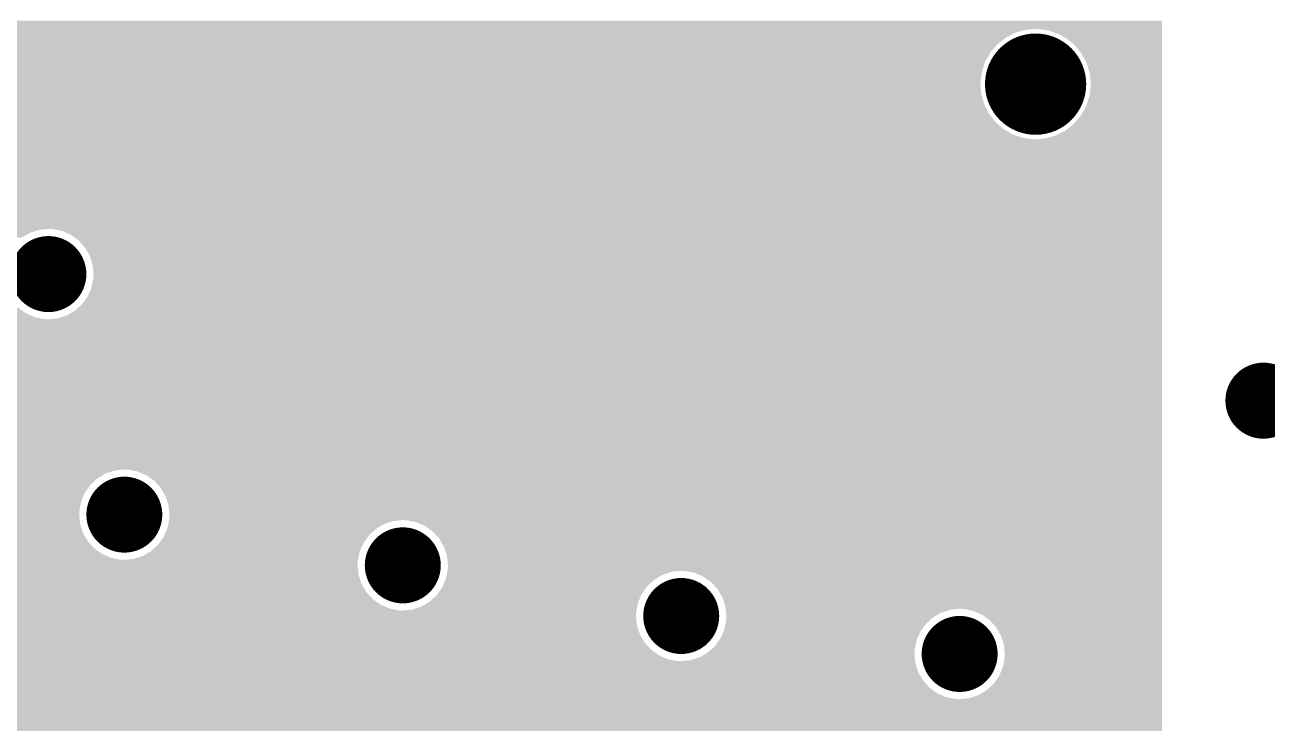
# Model space of a CAD drawing. Extents: x 295 to 953, y 10 to 290.
# Drawn here: x 652.3 to 672.87, y 185.22 to 196.77 of the extents above; entities that cross this region are included whole.
import ezdxf

# ---------------------------------------------------------------- set-up
doc = ezdxf.new("R2010")
doc.units = 0
doc.header["$LTSCALE"] = 5
doc.header["$MEASUREMENT"] = 0
doc.layers.get('0').update_dxf_attribs({"linetype": 'CONTINUOUS', "lineweight": 25})

msp = doc.modelspace()

# ---------------------------------------------------------------- linework, layer by layer
for points, const_width in [([(668.621, 195.793, 1), (669.459, 195.793, 1)], 0.838), ([(652.38, 192.65, 1), (653.009, 192.65, 1)], 0.629), ([(672.497, 190.555, 1), (673.126, 190.555, 1)], 0.629), ([(653.638, 188.669, 1), (654.266, 188.669, 1)], 0.629), ([(658.248, 187.83, 1), (658.877, 187.83, 1)], 0.629), ([(662.858, 186.992, 1), (663.487, 186.992, 1)], 0.629), ([(667.468, 186.364, 1), (668.097, 186.364, 1)], 0.629)]:
    msp.add_lwpolyline(points, format="xyb", close=True, dxfattribs=dict(const_width=const_width))
for points in [[(641.798, 196.707), (641.798, 196.841), (671.135, 196.707), (671.135, 196.841)], [(650.215, 196.706), (650.18, 196.707), (669.033, 196.706), (669.04, 196.707)], [(650.334, 196.69), (650.215, 196.706), (668.866, 196.69), (669.033, 196.706)], [(650.388, 196.683), (650.334, 196.69), (668.841, 196.683), (668.866, 196.69)], [(650.514, 196.641), (650.388, 196.683), (668.698, 196.641), (668.841, 196.683)], [(669.074, 196.706), (669.04, 196.707), (671.135, 196.706), (671.135, 196.707)], [(669.247, 196.683), (669.074, 196.706), (671.135, 196.683), (671.135, 196.706)], [(669.413, 196.627), (669.247, 196.683), (671.135, 196.627), (671.135, 196.683)], [(650.554, 196.627), (650.514, 196.641), (668.672, 196.627), (668.698, 196.641)], [(650.672, 196.56), (650.554, 196.627), (668.543, 196.56), (668.672, 196.627)], [(650.706, 196.541), (650.672, 196.56), (668.519, 196.541), (668.543, 196.56)], [(650.81, 196.451), (650.706, 196.541), (668.406, 196.451), (668.519, 196.541)], [(650.838, 196.427), (650.81, 196.451), (668.385, 196.427), (668.406, 196.451)], [(669.565, 196.541), (669.413, 196.627), (671.135, 196.541), (671.135, 196.627)], [(669.698, 196.427), (669.565, 196.541), (671.135, 196.427), (671.135, 196.541)], [(650.924, 196.319), (650.838, 196.427), (668.292, 196.319), (668.385, 196.427)], [(650.947, 196.29), (650.924, 196.319), (668.276, 196.29), (668.292, 196.319)], [(651.011, 196.167), (650.947, 196.29), (668.206, 196.167), (668.276, 196.29)], [(669.806, 196.29), (669.698, 196.427), (671.135, 196.29), (671.135, 196.427)], [(669.887, 196.135), (669.806, 196.29), (671.135, 196.135), (671.135, 196.29)], [(651.028, 196.135), (651.011, 196.167), (668.195, 196.135), (668.206, 196.167)], [(651.067, 196.001), (651.028, 196.135), (668.15, 196.001), (668.195, 196.135)], [(669.937, 195.967), (669.887, 196.135), (671.135, 195.967), (671.135, 196.135)], [(651.077, 195.967), (651.067, 196.001), (668.145, 195.967), (668.15, 196.001)], [(651.091, 195.828), (651.077, 195.967), (668.127, 195.828), (668.145, 195.967)], [(651.094, 195.793), (651.091, 195.828), (668.126, 195.793), (668.127, 195.828)], [(669.953, 195.793), (669.937, 195.967), (671.135, 195.793), (671.135, 195.967)], [(651.07, 195.586), (651.074, 195.619), (668.153, 195.586), (668.143, 195.619)], [(651.074, 195.619), (651.093, 195.759), (668.143, 195.619), (668.129, 195.759)], [(651.093, 195.759), (651.094, 195.793), (668.129, 195.759), (668.126, 195.793)], [(669.929, 195.586), (669.953, 195.759), (671.135, 195.586), (671.135, 195.759)], [(669.953, 195.759), (669.953, 195.793), (671.135, 195.759), (671.135, 195.793)], [(650.944, 195.297), (651.014, 195.42), (668.273, 195.297), (668.209, 195.42)], [(651.014, 195.42), (651.025, 195.452), (668.209, 195.42), (668.192, 195.452)], [(651.025, 195.452), (651.07, 195.586), (668.192, 195.452), (668.153, 195.586)], [(669.787, 195.268), (669.874, 195.42), (671.135, 195.268), (671.135, 195.42)], [(669.874, 195.42), (669.929, 195.586), (671.135, 195.42), (671.135, 195.586)], [(650.835, 195.16), (650.928, 195.268), (668.382, 195.16), (668.296, 195.268)], [(650.928, 195.268), (650.944, 195.297), (668.296, 195.268), (668.273, 195.297)], [(669.673, 195.135), (669.787, 195.268), (671.135, 195.135), (671.135, 195.268)], [(650.548, 194.959), (650.677, 195.027), (668.666, 194.959), (668.548, 195.027)], [(650.677, 195.027), (650.701, 195.046), (668.548, 195.027), (668.514, 195.046)], [(650.701, 195.046), (650.814, 195.135), (668.514, 195.046), (668.41, 195.135)], [(650.814, 195.135), (650.835, 195.16), (668.41, 195.135), (668.382, 195.16)], [(669.381, 194.946), (669.537, 195.027), (671.135, 194.946), (671.135, 195.027)], [(669.537, 195.027), (669.673, 195.135), (671.135, 195.027), (671.135, 195.135)], [(641.798, 193.398), (641.798, 194.88), (671.135, 193.398), (671.135, 194.88)], [(650.18, 194.88), (650.187, 194.88), (669.04, 194.88), (669.005, 194.88)], [(650.187, 194.88), (650.354, 194.896), (669.005, 194.88), (668.886, 194.896)], [(650.354, 194.896), (650.379, 194.904), (668.886, 194.896), (668.832, 194.904)], [(650.379, 194.904), (650.522, 194.946), (668.832, 194.904), (668.706, 194.946)], [(650.522, 194.946), (650.548, 194.959), (668.706, 194.946), (668.666, 194.959)], [(669.04, 194.88), (669.214, 194.896), (671.135, 194.88), (671.135, 194.896)], [(669.214, 194.896), (669.381, 194.946), (671.135, 194.896), (671.135, 194.946)], [(641.798, 193.381), (641.798, 193.398), (652.538, 193.381), (652.695, 193.398)], [(641.798, 193.332), (641.798, 193.381), (652.387, 193.332), (652.538, 193.381)], [(652.761, 193.395), (652.695, 193.398), (671.135, 193.395), (671.135, 193.398)], [(652.916, 193.365), (652.761, 193.395), (671.135, 193.365), (671.135, 193.395)], [(653.061, 193.302), (652.916, 193.365), (671.135, 193.302), (671.135, 193.365)], [(641.798, 193.252), (641.798, 193.332), (652.251, 193.252), (652.387, 193.332)], [(653.19, 193.211), (653.061, 193.302), (671.135, 193.211), (671.135, 193.302)], [(653.297, 193.094), (653.19, 193.211), (671.135, 193.094), (671.135, 193.211)], [(653.377, 192.958), (653.297, 193.094), (671.135, 192.958), (671.135, 193.094)], [(653.426, 192.807), (653.377, 192.958), (671.135, 192.807), (671.135, 192.958)], [(653.443, 192.65), (653.426, 192.807), (671.135, 192.65), (671.135, 192.807)], [(653.409, 192.429), (653.44, 192.584), (671.135, 192.429), (671.135, 192.584)], [(653.44, 192.584), (653.443, 192.65), (671.135, 192.584), (671.135, 192.65)], [(653.347, 192.284), (653.409, 192.429), (671.135, 192.284), (671.135, 192.429)], [(653.139, 192.048), (653.255, 192.155), (671.135, 192.048), (671.135, 192.155)], [(653.255, 192.155), (653.347, 192.284), (671.135, 192.155), (671.135, 192.284)], [(641.798, 191.998), (641.798, 192.089), (652.328, 191.998), (652.2, 192.089)], [(641.798, 191.935), (641.798, 191.998), (652.474, 191.935), (652.328, 191.998)], [(641.798, 191.905), (641.798, 191.935), (652.629, 191.905), (652.474, 191.935)], [(652.695, 191.902), (652.852, 191.919), (671.135, 191.902), (671.135, 191.919)], [(652.852, 191.919), (653.002, 191.968), (671.135, 191.919), (671.135, 191.968)], [(653.002, 191.968), (653.139, 192.048), (671.135, 191.968), (671.135, 192.048)], [(641.798, 191.902), (641.798, 191.905), (652.695, 191.902), (652.629, 191.905)], [(641.798, 190.255), (641.798, 191.902), (671.135, 190.255), (671.135, 191.902)], [(649.408, 190.252), (649.342, 190.255), (671.135, 190.252), (671.135, 190.255)], [(649.563, 190.222), (649.408, 190.252), (671.135, 190.222), (671.135, 190.252)], [(649.708, 190.159), (649.563, 190.222), (671.135, 190.159), (671.135, 190.222)], [(649.837, 190.067), (649.708, 190.159), (671.135, 190.067), (671.135, 190.159)], [(649.944, 189.951), (649.837, 190.067), (671.135, 189.951), (671.135, 190.067)], [(650.024, 189.814), (649.944, 189.951), (671.135, 189.814), (671.135, 189.951)], [(650.073, 189.664), (650.024, 189.814), (671.135, 189.664), (671.135, 189.814)], [(650.09, 189.507), (650.073, 189.664), (671.135, 189.507), (671.135, 189.664)], [(650.087, 189.441), (650.09, 189.507), (671.135, 189.441), (671.135, 189.507)], [(650.004, 189.164), (650.05, 189.271), (653.391, 189.164), (653.508, 189.271)], [(650.05, 189.271), (650.057, 189.286), (653.508, 189.271), (653.534, 189.286)], [(650.057, 189.286), (650.069, 189.351), (653.534, 189.286), (653.645, 189.351)], [(650.069, 189.351), (650.079, 189.4), (653.645, 189.351), (653.795, 189.4)], [(650.079, 189.4), (650.082, 189.417), (653.795, 189.4), (653.952, 189.417)], [(650.082, 189.417), (650.087, 189.441), (671.135, 189.417), (671.135, 189.441)], [(654.018, 189.414), (653.952, 189.417), (671.135, 189.414), (671.135, 189.417)], [(654.173, 189.383), (654.018, 189.414), (671.135, 189.383), (671.135, 189.414)], [(654.318, 189.321), (654.173, 189.383), (671.135, 189.321), (671.135, 189.383)], [(654.447, 189.229), (654.318, 189.321), (671.135, 189.229), (671.135, 189.321)], [(649.903, 189.012), (649.919, 189.035), (653.29, 189.012), (653.3, 189.035)], [(649.919, 189.035), (649.994, 189.14), (653.3, 189.035), (653.375, 189.14)], [(649.994, 189.14), (650.004, 189.164), (653.375, 189.14), (653.391, 189.164)], [(654.554, 189.113), (654.447, 189.229), (671.135, 189.113), (671.135, 189.229)], [(654.634, 188.976), (654.554, 189.113), (671.135, 188.976), (671.135, 189.113)], [(649.499, 188.775), (649.65, 188.825), (653.215, 188.775), (653.225, 188.825)], [(649.65, 188.825), (649.76, 188.89), (653.225, 188.825), (653.237, 188.89)], [(649.76, 188.89), (649.786, 188.905), (653.237, 188.89), (653.244, 188.905)], [(649.786, 188.905), (649.903, 189.012), (653.244, 188.905), (653.29, 189.012)], [(654.683, 188.826), (654.634, 188.976), (671.135, 188.826), (671.135, 188.976)], [(654.7, 188.669), (654.683, 188.826), (671.135, 188.669), (671.135, 188.826)], [(641.798, 188.735), (641.798, 188.759), (653.207, 188.735), (653.212, 188.759)], [(641.798, 188.669), (641.798, 188.735), (653.204, 188.669), (653.207, 188.735)], [(641.798, 188.511), (641.798, 188.669), (653.221, 188.511), (653.204, 188.669)], [(649.342, 188.759), (649.499, 188.775), (653.212, 188.759), (653.215, 188.775)], [(654.697, 188.603), (654.7, 188.669), (671.135, 188.603), (671.135, 188.669)], [(641.798, 188.361), (641.798, 188.511), (653.27, 188.361), (653.221, 188.511)], [(654.614, 188.326), (654.66, 188.433), (658.002, 188.326), (658.118, 188.433)], [(654.66, 188.433), (654.667, 188.448), (658.118, 188.433), (658.144, 188.448)], [(654.667, 188.448), (654.68, 188.512), (658.144, 188.448), (658.255, 188.512)], [(654.68, 188.512), (654.689, 188.562), (658.255, 188.512), (658.405, 188.562)], [(654.689, 188.562), (654.693, 188.579), (658.405, 188.562), (658.562, 188.579)], [(654.693, 188.579), (654.697, 188.603), (671.135, 188.579), (671.135, 188.603)], [(658.628, 188.576), (658.562, 188.579), (671.135, 188.576), (671.135, 188.579)], [(658.783, 188.545), (658.628, 188.576), (671.135, 188.545), (671.135, 188.576)], [(658.929, 188.483), (658.783, 188.545), (671.135, 188.483), (671.135, 188.545)], [(659.058, 188.391), (658.929, 188.483), (671.135, 188.391), (671.135, 188.483)], [(641.798, 188.225), (641.798, 188.361), (653.35, 188.225), (653.27, 188.361)], [(641.798, 188.108), (641.798, 188.225), (653.457, 188.108), (653.35, 188.225)], [(654.529, 188.197), (654.604, 188.302), (657.91, 188.197), (657.985, 188.302)], [(654.604, 188.302), (654.614, 188.326), (657.985, 188.302), (658.002, 188.326)], [(659.164, 188.274), (659.058, 188.391), (671.135, 188.274), (671.135, 188.391)], [(659.244, 188.138), (659.164, 188.274), (671.135, 188.138), (671.135, 188.274)], [(641.798, 188.016), (641.798, 188.108), (653.586, 188.016), (653.457, 188.108)], [(641.798, 187.954), (641.798, 188.016), (653.731, 187.954), (653.586, 188.016)], [(654.26, 187.987), (654.37, 188.051), (657.835, 187.987), (657.848, 188.051)], [(654.37, 188.051), (654.396, 188.067), (657.848, 188.051), (657.854, 188.067)], [(654.396, 188.067), (654.513, 188.173), (657.854, 188.067), (657.9, 188.173)], [(654.513, 188.173), (654.529, 188.197), (657.9, 188.173), (657.91, 188.197)], [(659.294, 187.988), (659.244, 188.138), (671.135, 187.988), (671.135, 188.138)], [(641.798, 187.923), (641.798, 187.954), (653.886, 187.923), (653.731, 187.954)], [(641.798, 187.921), (641.798, 187.923), (653.952, 187.921), (653.886, 187.923)], [(641.798, 187.896), (641.798, 187.921), (657.817, 187.896), (657.822, 187.921)], [(641.798, 187.83), (641.798, 187.896), (657.814, 187.83), (657.817, 187.896)], [(641.798, 187.673), (641.798, 187.83), (657.831, 187.673), (657.814, 187.83)], [(653.952, 187.921), (654.109, 187.937), (657.822, 187.921), (657.825, 187.937)], [(654.109, 187.937), (654.26, 187.987), (657.825, 187.937), (657.835, 187.987)], [(659.31, 187.83), (659.294, 187.988), (671.135, 187.83), (671.135, 187.988)], [(659.307, 187.765), (659.31, 187.83), (671.135, 187.765), (671.135, 187.83)], [(641.798, 187.523), (641.798, 187.673), (657.88, 187.523), (657.831, 187.673)], [(659.225, 187.488), (659.27, 187.594), (662.612, 187.488), (662.728, 187.594)], [(659.27, 187.594), (659.277, 187.609), (662.728, 187.594), (662.754, 187.609)], [(659.277, 187.609), (659.29, 187.674), (662.754, 187.609), (662.865, 187.674)], [(659.29, 187.674), (659.299, 187.724), (662.865, 187.674), (663.015, 187.724)], [(659.299, 187.724), (659.303, 187.74), (663.015, 187.724), (663.172, 187.74)], [(659.303, 187.74), (659.307, 187.765), (671.135, 187.74), (671.135, 187.765)], [(663.238, 187.737), (663.172, 187.74), (671.135, 187.737), (671.135, 187.74)], [(663.393, 187.707), (663.238, 187.737), (671.135, 187.707), (671.135, 187.737)], [(663.539, 187.644), (663.393, 187.707), (671.135, 187.644), (671.135, 187.707)], [(663.668, 187.553), (663.539, 187.644), (671.135, 187.553), (671.135, 187.644)], [(641.798, 187.386), (641.798, 187.523), (657.96, 187.386), (657.88, 187.523)], [(641.798, 187.27), (641.798, 187.386), (658.067, 187.27), (657.96, 187.386)], [(659.14, 187.359), (659.214, 187.464), (662.52, 187.359), (662.595, 187.464)], [(659.214, 187.464), (659.225, 187.488), (662.595, 187.464), (662.612, 187.488)], [(663.774, 187.436), (663.668, 187.553), (671.135, 187.436), (671.135, 187.553)], [(663.854, 187.3), (663.774, 187.436), (671.135, 187.3), (671.135, 187.436)], [(641.798, 187.178), (641.798, 187.27), (658.196, 187.178), (658.067, 187.27)], [(658.87, 187.148), (658.98, 187.213), (662.445, 187.148), (662.458, 187.213)], [(658.98, 187.213), (659.006, 187.228), (662.458, 187.213), (662.464, 187.228)], [(659.006, 187.228), (659.123, 187.335), (662.464, 187.228), (662.51, 187.335)], [(659.123, 187.335), (659.14, 187.359), (662.51, 187.335), (662.52, 187.359)], [(663.904, 187.149), (663.854, 187.3), (671.135, 187.149), (671.135, 187.3)], [(641.798, 187.116), (641.798, 187.178), (658.341, 187.116), (658.196, 187.178)], [(641.798, 187.085), (641.798, 187.116), (658.496, 187.085), (658.341, 187.116)], [(641.798, 187.082), (641.798, 187.085), (658.562, 187.082), (658.496, 187.085)], [(641.798, 187.058), (641.798, 187.082), (662.427, 187.058), (662.432, 187.082)], [(641.798, 186.992), (641.798, 187.058), (662.424, 186.992), (662.427, 187.058)], [(641.798, 186.835), (641.798, 186.992), (662.441, 186.835), (662.424, 186.992)], [(658.562, 187.082), (658.719, 187.099), (662.432, 187.082), (662.435, 187.099)], [(658.719, 187.099), (658.87, 187.148), (662.435, 187.099), (662.445, 187.148)], [(663.908, 187.112), (663.904, 187.149), (671.135, 187.112), (671.135, 187.149)], [(663.909, 187.095), (663.908, 187.112), (667.625, 187.095), (667.782, 187.112)], [(663.915, 187.046), (663.909, 187.095), (667.475, 187.046), (667.625, 187.095)], [(663.92, 186.992), (663.915, 187.046), (667.384, 186.992), (667.475, 187.046)], [(663.919, 186.966), (663.92, 186.992), (667.338, 186.966), (667.384, 186.992)], [(667.848, 187.109), (667.782, 187.112), (671.135, 187.109), (671.135, 187.112)], [(668.003, 187.078), (667.848, 187.109), (671.135, 187.078), (671.135, 187.109)], [(668.149, 187.016), (668.003, 187.078), (671.135, 187.016), (671.135, 187.078)], [(668.278, 186.924), (668.149, 187.016), (671.135, 186.924), (671.135, 187.016)], [(641.798, 186.685), (641.798, 186.835), (662.49, 186.685), (662.441, 186.835)], [(663.869, 186.73), (663.887, 186.771), (667.13, 186.73), (667.159, 186.771)], [(663.887, 186.771), (663.904, 186.859), (667.159, 186.771), (667.222, 186.859)], [(663.904, 186.859), (663.918, 186.926), (667.222, 186.859), (667.295, 186.926)], [(663.918, 186.926), (663.919, 186.966), (667.295, 186.926), (667.338, 186.966)], [(668.384, 186.808), (668.278, 186.924), (671.135, 186.808), (671.135, 186.924)], [(668.464, 186.671), (668.384, 186.808), (671.135, 186.671), (671.135, 186.808)], [(641.798, 186.548), (641.798, 186.685), (662.57, 186.548), (662.49, 186.685)], [(663.733, 186.497), (663.795, 186.585), (667.05, 186.497), (667.068, 186.585)], [(663.795, 186.585), (663.825, 186.626), (667.068, 186.585), (667.085, 186.626)], [(663.825, 186.626), (663.869, 186.73), (667.085, 186.626), (667.13, 186.73)], [(668.514, 186.521), (668.464, 186.671), (671.135, 186.521), (671.135, 186.671)], [(641.798, 186.432), (641.798, 186.548), (662.677, 186.432), (662.57, 186.548)], [(641.798, 186.34), (641.798, 186.432), (662.806, 186.34), (662.677, 186.432)], [(663.48, 186.31), (663.571, 186.364), (667.04, 186.31), (667.034, 186.364)], [(663.571, 186.364), (663.616, 186.39), (667.034, 186.364), (667.035, 186.39)], [(663.616, 186.39), (663.659, 186.429), (667.035, 186.39), (667.037, 186.429)], [(663.659, 186.429), (663.733, 186.497), (667.037, 186.429), (667.05, 186.497)], [(668.531, 186.364), (668.514, 186.521), (671.135, 186.364), (671.135, 186.521)], [(668.528, 186.298), (668.531, 186.364), (671.135, 186.298), (671.135, 186.364)], [(641.798, 186.278), (641.798, 186.34), (662.951, 186.278), (662.806, 186.34)], [(641.798, 186.247), (641.798, 186.278), (663.106, 186.247), (662.951, 186.278)], [(641.798, 186.244), (641.798, 186.247), (663.172, 186.244), (663.106, 186.247)], [(641.798, 186.206), (641.798, 186.244), (667.051, 186.206), (667.047, 186.244)], [(641.798, 186.056), (641.798, 186.206), (667.1, 186.056), (667.051, 186.206)], [(663.172, 186.244), (663.33, 186.261), (667.047, 186.244), (667.045, 186.261)], [(663.33, 186.261), (663.48, 186.31), (667.045, 186.261), (667.04, 186.31)], [(668.497, 186.143), (668.528, 186.298), (671.135, 186.143), (671.135, 186.298)], [(641.798, 185.92), (641.798, 186.056), (667.18, 185.92), (667.1, 186.056)], [(668.343, 185.868), (668.435, 185.997), (671.135, 185.868), (671.135, 185.997)], [(668.435, 185.997), (668.497, 186.143), (671.135, 185.997), (671.135, 186.143)], [(641.798, 185.803), (641.798, 185.92), (667.287, 185.803), (667.18, 185.92)], [(641.798, 185.711), (641.798, 185.803), (667.416, 185.711), (667.287, 185.803)], [(668.09, 185.682), (668.226, 185.761), (671.135, 185.682), (671.135, 185.761)], [(668.226, 185.761), (668.343, 185.868), (671.135, 185.761), (671.135, 185.868)], [(641.798, 185.649), (641.798, 185.711), (667.561, 185.649), (667.416, 185.711)], [(641.798, 185.618), (641.798, 185.649), (667.717, 185.618), (667.561, 185.649)], [(641.798, 185.615), (641.798, 185.618), (667.782, 185.615), (667.717, 185.618)], [(641.798, 183.34), (641.798, 185.615), (671.135, 183.34), (671.135, 185.615)], [(667.782, 185.615), (667.94, 185.632), (671.135, 185.615), (671.135, 185.632)], [(667.94, 185.632), (668.09, 185.682), (671.135, 185.632), (671.135, 185.682)]]:
    msp.add_solid(points)

doc.saveas('drawing.dxf')
